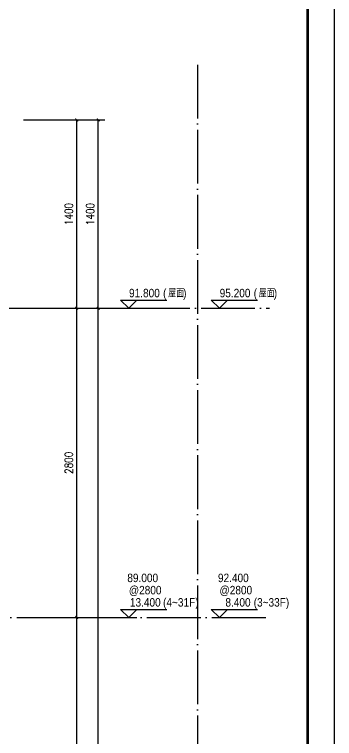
# Model space of a CAD drawing. Extents: x 718358 to 1668613, y -348838 to -159582.
# Drawn here: x 853957 to 856338, y -328353 to -322968 of the extents above; entities that cross this region are included whole.
import ezdxf

# ---------------------------------------------------------------- set-up
doc = ezdxf.new("R2010")
doc.units = 0
doc.header["$LTSCALE"] = 1000
doc.linetypes.add('DOTE', pattern=[2.42, 2, -0.2, 0.02, -0.2])
for name, color, linetype in [('建-图框', 4, 'Continuous'), ('建-尺寸', 73, 'Continuous'), ('建-标高', 3, 'Continuous'), ('建-轴网', 14, 'DOTE')]:
    doc.layers.add(name, color=color, linetype=linetype)
doc.styles.add('_TCH_DIM', font='gt单线西文.shx', dxfattribs={"width": 0.8, "bigfont": 'gt单线中文.shx'})
doc.styles.add('DIM_FONT', font='SIMPLEX.shx', dxfattribs={"width": 0.8, "bigfont": 'GBCBIG.shx'})
doc.dimstyles.new('DIMN20', dxfattribs={"dimscale": 0.2, "dimtxt": 300, "dimasz": 100, "dimexe": 250, "dimexo": 300, "dimgap": 150, "dimtad": 1, "dimdec": 0, "dimzin": 0, "dimdsep": 46, "dimtxsty": 'DIM_FONT', "dimblk": 'ARCHTICK', "dimcen": 0.09, "dimdle": 1, "dimclrt": 7, "dimazin": 2, "dimtfac": 1, "dimtdec": 0, "dimtix": 1, "dimtmove": 2, "dimatfit": 3, "dimldrblk": 'ARCHTICK', "dimfxl": 1, "dimtolj": 1, "dimtzin": 0, "dimarcsym": 0})

# ---------------------------------------------------------------- blocks, each defined once
blk = doc.blocks.new('_ArchTick')
at = {"color": 0, "linetype": 'ByBlock', "const_width": 0.4}
blk.add_lwpolyline([(-0.5, -0.5), (0.5, 0.5)], dxfattribs=at)
blk = doc.blocks.new('*D1424')
at = {"layer": 'Defpoints', "color": 0, "transparency": 16777216}
for p in [(853963.5, -327452.5), (854420.2, -327452.5), (853963.5, -329752.5)]:
    blk.add_point(p, dxfattribs=at)
at = {"layer": '建-尺寸', "color": 0, "lineweight": -2, "transparency": 16777216}
for p, q in [((854023.5, -327452.5), (854470.2, -327452.5)), ((854420.2, -329752.7), (854420.2, -327452.3)), ((854023.5, -329752.5), (854470.2, -329752.5))]:
    blk.add_line(p, q, dxfattribs=at)
at = {"layer": '建-尺寸', "color": 0, "lineweight": -2, "transparency": 16777216, "xscale": 20, "yscale": 20, "zscale": 20}
for p, rotation in [((854420.2, -327452.5), 90), ((854420.2, -329752.5), 270)]:
    blk.add_blockref('_ArchTick', p, dxfattribs=dict(at, rotation=rotation))
at = {"layer": '建-尺寸', "color": 7, "transparency": 16777216, "insert": (854360.2, -328602.5), "char_height": 60, "attachment_point": 5, "rotation": 90, "style": 'DIM_FONT'}
blk.add_mtext('\\A1;2800', dxfattribs=at)
blk = doc.blocks.new('*D1425')
at = {"layer": 'Defpoints', "color": 0, "transparency": 16777216}
for p in [(853963.5, -325152.5), (854420.2, -325152.5), (853963.5, -327452.5)]:
    blk.add_point(p, dxfattribs=at)
at = {"layer": '建-尺寸', "color": 0, "lineweight": -2, "transparency": 16777216}
for p, q in [((854023.5, -325152.5), (854470.2, -325152.5)), ((854420.2, -327452.7), (854420.2, -325152.3)), ((854023.5, -327452.5), (854470.2, -327452.5))]:
    blk.add_line(p, q, dxfattribs=at)
at = {"layer": '建-尺寸', "color": 0, "lineweight": -2, "transparency": 16777216, "xscale": 20, "yscale": 20, "zscale": 20}
for p, rotation in [((854420.2, -325152.5), 90), ((854420.2, -327452.5), 270)]:
    blk.add_blockref('_ArchTick', p, dxfattribs=dict(at, rotation=rotation))
at = {"layer": '建-尺寸', "color": 7, "transparency": 16777216, "insert": (854360.2, -326302.5), "char_height": 60, "attachment_point": 5, "rotation": 90, "style": 'DIM_FONT'}
blk.add_mtext('\\A1;2800', dxfattribs=at)
blk = doc.blocks.new('*D1426')
at = {"layer": 'Defpoints', "color": 0, "transparency": 16777216}
for p in [(853963.5, -323752.5), (854420.2, -323752.5), (853963.5, -325152.5)]:
    blk.add_point(p, dxfattribs=at)
at = {"layer": '建-尺寸', "color": 0, "lineweight": -2, "transparency": 16777216}
for p, q in [((854023.5, -323752.5), (854470.2, -323752.5)), ((854420.2, -325152.7), (854420.2, -323752.3)), ((854023.5, -325152.5), (854470.2, -325152.5))]:
    blk.add_line(p, q, dxfattribs=at)
at = {"layer": '建-尺寸', "color": 0, "lineweight": -2, "transparency": 16777216, "xscale": 20, "yscale": 20, "zscale": 20}
for p, rotation in [((854420.2, -323752.5), 90), ((854420.2, -325152.5), 270)]:
    blk.add_blockref('_ArchTick', p, dxfattribs=dict(at, rotation=rotation))
at = {"layer": '建-尺寸', "color": 7, "transparency": 16777216, "insert": (854360.2, -324452.5), "char_height": 60, "attachment_point": 5, "rotation": 90, "style": 'DIM_FONT'}
blk.add_mtext('\\A1;1400', dxfattribs=at)
blk = doc.blocks.new('*D1427')
at = {"layer": 'Defpoints', "color": 0, "transparency": 16777216}
for p in [(853963.5, -325152.5), (854580.2, -325152.5), (853963.5, -332252.5)]:
    blk.add_point(p, dxfattribs=at)
at = {"layer": '建-尺寸', "color": 0, "lineweight": -2, "transparency": 16777216}
for p, q in [((854023.5, -325152.5), (854630.2, -325152.5)), ((854580.2, -332252.7), (854580.2, -325152.3)), ((854023.5, -332252.5), (854630.2, -332252.5))]:
    blk.add_line(p, q, dxfattribs=at)
at = {"layer": '建-尺寸', "color": 0, "lineweight": -2, "transparency": 16777216, "xscale": 20, "yscale": 20, "zscale": 20}
for p, rotation in [((854580.2, -325152.5), 90), ((854580.2, -332252.5), 270)]:
    blk.add_blockref('_ArchTick', p, dxfattribs=dict(at, rotation=rotation))
at = {"layer": '建-尺寸', "color": 7, "transparency": 16777216, "insert": (854518.2, -328702.5), "char_height": 60, "attachment_point": 5, "rotation": 90, "style": 'DIM_FONT'}
blk.add_mtext('\\A1;祥各栋立面图', dxfattribs=at)
blk = doc.blocks.new('*D1428')
at = {"layer": 'Defpoints', "color": 0, "transparency": 16777216}
for p in [(853963.5, -323752.5), (854580.2, -323752.5), (853963.5, -325152.5)]:
    blk.add_point(p, dxfattribs=at)
at = {"layer": '建-尺寸', "color": 0, "lineweight": -2, "transparency": 16777216}
for p, q in [((854023.5, -323752.5), (854630.2, -323752.5)), ((854580.2, -325152.7), (854580.2, -323752.3)), ((854023.5, -325152.5), (854630.2, -325152.5))]:
    blk.add_line(p, q, dxfattribs=at)
at = {"layer": '建-尺寸', "color": 0, "lineweight": -2, "transparency": 16777216, "xscale": 20, "yscale": 20, "zscale": 20}
for p, rotation in [((854580.2, -323752.5), 90), ((854580.2, -325152.5), 270)]:
    blk.add_blockref('_ArchTick', p, dxfattribs=dict(at, rotation=rotation))
at = {"layer": '建-尺寸', "color": 7, "transparency": 16777216, "insert": (854520.2, -324452.5), "char_height": 60, "attachment_point": 5, "rotation": 90, "style": 'DIM_FONT'}
blk.add_mtext('\\A1;1400', dxfattribs=at)

msp = doc.modelspace()

# ---------------------------------------------------------------- linework, layer by layer
at = {"layer": '建-图框'}
msp.add_lwpolyline([(844458.5, -319851.3), (844458.5, -336671.3), (856338.5, -336671.3), (856338.5, -319851.3)], close=True, dxfattribs=at)
at = {"layer": '建-图框', "const_width": 20}
msp.add_lwpolyline([(844658.5, -320351.3), (844658.5, -336471.3), (856138.5, -336471.3), (856138.5, -320351.3)], close=True, dxfattribs=at)
at = {"layer": '建-标高'}
for p, q in [((854806.9, -325152.5), (854746.9, -325092.5)), ((854746.9, -325092.5), (855090.9, -325092.5)), ((854806.9, -325152.5), (854866.9, -325092.5)), ((855481.3, -325152.5), (855421.3, -325092.5)), ((855421.3, -325092.5), (855765.3, -325092.5)), ((855481.3, -325152.5), (855541.3, -325092.5)), ((854443.5, -325152.5), (854866.9, -325152.5)), ((854806.9, -327452.5), (854746.9, -327392.5)), ((854746.9, -327392.5), (855090.9, -327392.5)), ((854806.9, -327452.5), (854866.9, -327392.5)), ((855481.3, -327452.5), (855421.3, -327392.5)), ((855421.3, -327392.5), (855765.3, -327392.5)), ((855481.3, -327452.5), (855541.3, -327392.5)), ((854443.5, -327452.5), (854866.9, -327452.5))]:
    msp.add_line(p, q, dxfattribs=at)
at = {"layer": '建-轴网', "ltscale": 0.2}
for p, q in [((855318.1, -323342.2), (855318.1, -332900.9)), ((851474.6, -325152.5), (855854.6, -325152.5)), ((851554.6, -327452.5), (855854.6, -327452.5))]:
    msp.add_line(p, q, dxfattribs=at)

# ---------------------------------------------------------------- texts
at = {"layer": '建-标高', "style": '_TCH_DIM'}
for s, height, width, p in [('91.800', 63, 0.888889, (854809.3, -325071.5)), ('(', 63, 0.888889, (855062.5, -325071.5)), ('屋面', 57.32, 0.8, (855099.8, -325071.5)), (')', 63, 0.888889, (855211.8, -325071.5)), ('95.200', 63, 0.888889, (855483.7, -325071.5)), ('(', 63, 0.888889, (855736.9, -325071.5)), ('屋面', 57.32, 0.8, (855774.3, -325071.5)), (')', 63, 0.888889, (855886.3, -325071.5)), ('89.000', 63, 0.888889, (854796.5, -327189.5)), ('92.400', 63, 0.888889, (855470.9, -327189.5)), ('@2800', 63, 0.888889, (854808.2, -327280.5)), ('@2800', 63, 0.888889, (855482.7, -327280.5)), ('13.400', 63, 0.888889, (854815.7, -327371.5)), ('(4~31F)', 63, 0.888889, (855062.5, -327371.5)), ('8.400', 63, 0.888889, (855526.4, -327371.5)), ('(3~33F)', 63, 0.888889, (855736.9, -327371.5))]:
    msp.add_text(s, height=height, dxfattribs=dict(at, width=width)).set_placement(p)

# ---------------------------------------------------------------- dimensions: what is measured, and where the dimension line sits
at = {"layer": '建-尺寸'}
for distance, picture, middle in [(-456.7, '*D1426', (854360.2, -324452.5)), (-616.7, '*D1428', (854520.2, -324452.5))]:
    dim = msp.add_aligned_dim(p1=(853963.5, -325152.5), p2=(853963.5, -323752.5), distance=distance, dimstyle='DIMN20', dxfattribs=at)
    dim.commit()
    dim.dimension.update_dxf_attribs({"geometry": picture, "text_midpoint": middle})
for p1, p2, distance, text, picture, middle in [((853963.5, -327452.5), (853963.5, -325152.5), -456.7, '2800', '*D1425', (854360.2, -326302.5)), ((853963.5, -332252.5), (853963.5, -325152.5), -616.7, '祥各栋立面图', '*D1427', (854518.2, -328702.5)), ((853963.5, -329752.5), (853963.5, -327452.5), -456.7, '2800', '*D1424', (854360.2, -328602.5))]:
    dim = msp.add_aligned_dim(p1=p1, p2=p2, distance=distance, text=text, dimstyle='DIMN20', dxfattribs=at)
    dim.commit()
    dim.dimension.update_dxf_attribs({"geometry": picture, "text_midpoint": middle})

doc.saveas('drawing.dxf')
